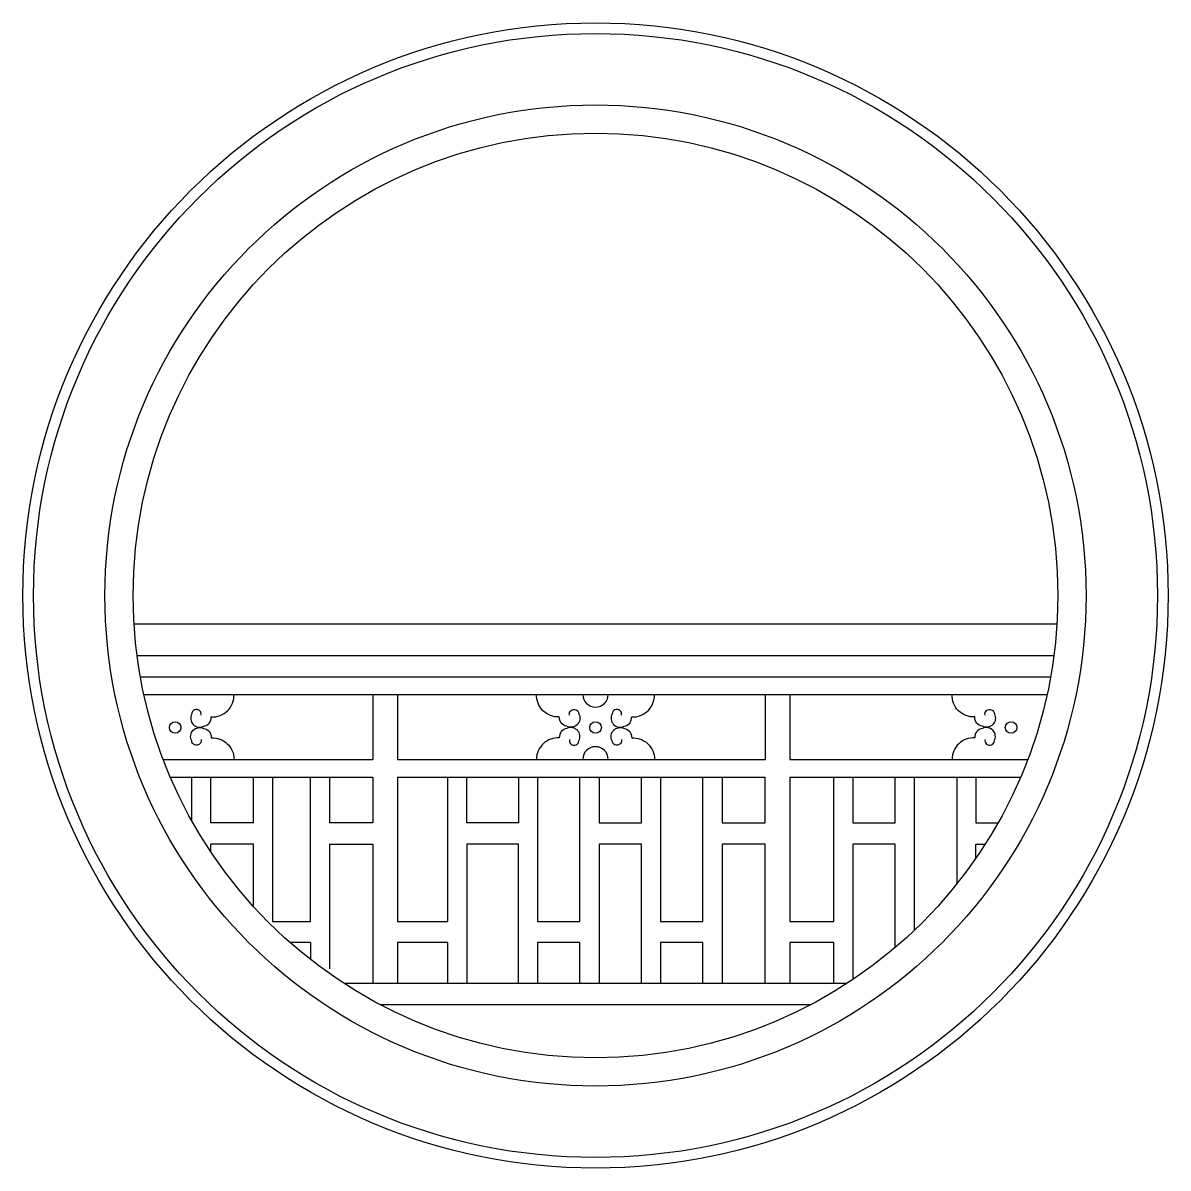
# Model space of a CAD drawing. Header units: metres. Extents: x 358 to 1978, y 4236 to 5856.
import ezdxf

# ---------------------------------------------------------------- set-up
doc = ezdxf.new("R2010")
doc.units = ezdxf.units.M
for name, color, linetype in [('3', 3, 'Continuous'), ('4', 4, 'Continuous'), ('7', 7, 'Continuous')]:
    doc.layers.add(name, color=color, linetype=linetype)

msp = doc.modelspace()

# ---------------------------------------------------------------- linework, layer by layer
at = {"layer": '3'}
for p, q in [((524.53, 4931.46), (1812.15, 4931.46)), ((529.5, 4906.46), (1807.18, 4906.46)), ((853.34, 4906.46), (853.34, 4814.64)), ((888.34, 4906.46), (888.34, 4814.64)), ((1408.34, 4906.46), (1408.34, 4814.64)), ((1443.34, 4906.46), (1443.34, 4814.64)), ((556.81, 4814.64), (853.34, 4814.64)), ((888.34, 4814.64), (1408.34, 4814.64)), ((1443.34, 4814.64), (1779.88, 4814.64)), ((566.88, 4789.64), (853.34, 4789.64)), ((597.34, 4727.59), (597.34, 4789.64)), ((624.34, 4724.64), (624.34, 4789.64)), ((684.34, 4724.64), (684.34, 4789.64)), ((888.34, 4789.64), (1408.34, 4789.64)), ((1443.34, 4789.64), (1769.81, 4789.64)), ((1619.34, 4789.64), (1619.34, 4572.84)), ((1679.34, 4789.64), (1679.34, 4638.3)), ((684.34, 4724.64), (624.34, 4724.64)), ((684.34, 4694.64), (624.34, 4694.64)), ((624.34, 4683.44), (624.34, 4694.64)), ((684.34, 4606.62), (684.34, 4694.64)), ((765.34, 4555.46), (736.33, 4555.46)), ((765.34, 4555.46), (765.34, 4531.38)), ((1523.75, 4497.46), (812.93, 4497.46))]:
    msp.add_line(p, q, dxfattribs=at)
for points in [[(610.34, 4877.07, 1.1), (597.1, 4878.87, 0.72), (613.96, 4861.44, 0.4), (624.79, 4874.66, 0.44), (657, 4906.46, 0.44)], [(1131.61, 4877.07, -1.1), (1144.85, 4878.87, -0.72), (1128, 4861.44, -0.4), (1117.16, 4874.66, -0.44), (1084.95, 4906.46, -0.44)], [(1205.07, 4877.07, 1.1), (1191.83, 4878.87, 0.72), (1208.69, 4861.44, 0.4), (1219.52, 4874.66, 0.44), (1251.73, 4906.46, 0.44)], [(1719.37, 4877.07, -1.1), (1732.61, 4878.87, -0.72), (1715.76, 4861.44, -0.4), (1704.92, 4874.66, -0.44), (1672.71, 4906.46, -0.44)], [(610.34, 4842.75, -1.1), (597.1, 4840.94, -0.72), (613.96, 4858.38, -0.4), (624.79, 4845.15, -0.43), (657.03, 4814.64, -0.43)], [(1131.61, 4842.75, 1.1), (1144.85, 4840.94, 0.72), (1128, 4858.38, 0.4), (1117.16, 4845.15, 0.43), (1084.92, 4814.64, 0.43)], [(1205.07, 4842.75, -1.1), (1191.83, 4840.94, -0.72), (1208.69, 4858.38, -0.4), (1219.52, 4845.15, -0.43), (1251.76, 4814.64, -0.43)], [(1719.37, 4842.75, 1.1), (1732.61, 4840.94, 0.72), (1715.76, 4858.38, 0.4), (1704.92, 4845.15, 0.43), (1672.68, 4814.64, 0.43)]]:
    msp.add_lwpolyline(points, format="xyb", dxfattribs=at)
for points in [[(711.34, 4789.64), (711.34, 4585.46), (765.34, 4585.46), (765.34, 4789.64)], [(853.34, 4789.64), (853.34, 4724.64), (792.34, 4724.64), (792.34, 4789.64)], [(853.34, 4789.64), (853.34, 4724.64)], [(888.34, 4789.64), (888.34, 4585.46), (959.34, 4585.46), (959.34, 4789.64)], [(1059.34, 4789.64), (1059.34, 4724.64), (986.34, 4724.64), (986.34, 4789.64)], [(1086.34, 4789.64), (1086.34, 4724.64), (1086.34, 4585.46), (1146.34, 4585.46), (1146.34, 4789.64)], [(1173.34, 4789.64), (1173.34, 4724.64), (1233.34, 4724.64), (1233.34, 4789.64)], [(1260.34, 4789.64), (1260.34, 4585.46), (1320.34, 4585.46), (1320.34, 4789.64)], [(1347.34, 4789.64), (1347.34, 4724.64), (1408.34, 4724.64), (1408.34, 4789.64)], [(1443.34, 4789.64), (1443.34, 4585.46), (1505.34, 4585.46), (1505.34, 4789.64)], [(1532.34, 4789.64), (1532.34, 4724.64), (1592.34, 4724.64), (1592.34, 4789.64)], [(1706.34, 4789.64), (1706.34, 4724.64), (1737.68, 4724.64)], [(792.34, 4518.52), (792.34, 4694.64), (853.34, 4694.64), (853.34, 4585.46), (853.34, 4497.46)], [(1059.34, 4497.46), (1059.34, 4694.64), (986.34, 4694.64), (986.34, 4497.46)], [(1233.34, 4497.46), (1233.34, 4694.64), (1173.34, 4694.64), (1173.34, 4497.46)], [(1408.34, 4497.46), (1408.34, 4694.64), (1347.34, 4694.64), (1347.34, 4497.46)], [(1592.34, 4548.52), (1592.34, 4694.64), (1532.34, 4694.64), (1532.34, 4503.12)], [(1706.34, 4674.61), (1706.34, 4694.64), (1719.65, 4694.64)], [(959.34, 4497.46), (959.34, 4555.46), (888.34, 4555.46), (888.34, 4497.46)], [(1146.34, 4497.46), (1146.34, 4555.46), (1086.34, 4555.46), (1086.34, 4497.46)], [(1320.34, 4497.46), (1320.34, 4555.46), (1260.34, 4555.46), (1260.34, 4497.46)], [(1505.34, 4497.46), (1505.34, 4555.46), (1443.34, 4555.46), (1443.34, 4497.46)]]:
    msp.add_lwpolyline(points, dxfattribs=at)
for centre, radius in [((1168.34, 5046.46), 795), ((573.74, 4859.72), 8.24), ((1168.47, 4859.72), 8.24), ((1756.23, 4859.72), 8.24)]:
    msp.add_circle(centre, radius, dxfattribs=at)
for centre, start, end in [((1168.34, 4906.46), 180, 0), ((1168.34, 4814.64), 0, 180)]:
    msp.add_arc(centre, 17.96, start, end, dxfattribs=at)
at = {"layer": '4'}
for p, q in [((515.57, 5006.46), (1821.12, 5006.46)), ((1472.44, 4467.46), (864.24, 4467.46))]:
    msp.add_line(p, q, dxfattribs=at)
for radius in [810, 654]:
    msp.add_circle((1168.34, 5046.46), radius, dxfattribs=at)
at = {"layer": '7'}
msp.add_line((519.89, 4961.46), (1816.79, 4961.46), dxfattribs=at)
msp.add_circle((1168.34, 5046.46), 694, dxfattribs=at)

doc.saveas('drawing.dxf')
